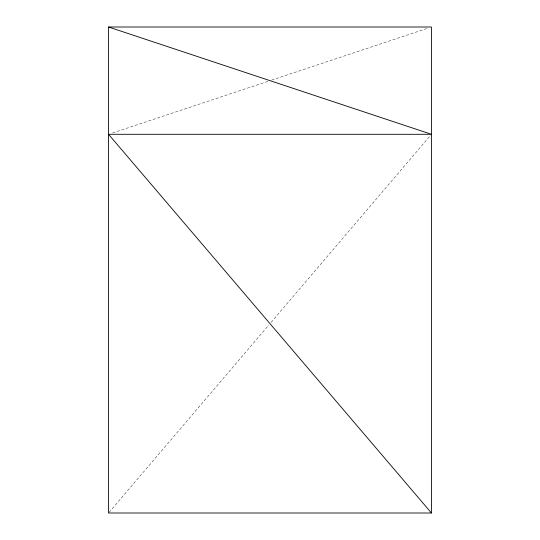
<?xml version="1.0" encoding="UTF-8"?>
<svg xmlns="http://www.w3.org/2000/svg" width="540" height="540" viewBox="0 0 540 540"><rect width="100%" height="100%" fill="white"/><g stroke="black" fill="none" stroke-linecap="round" stroke-linejoin="round"><path stroke-width="0.41" stroke-dasharray="2.7 2.03" d="M109.094 512.359L268.906 324.932M271.094 322.367L430.907 134.939M112.543 132.975L268.4 81.182M271.6 80.116L427.457 28.33"/><path stroke-width="0.81" d="M108.547 27L431.453 27L431.453 513L108.547 513L108.547 27L431.453 134.298L108.547 134.298L431.453 513"/></g></svg>
